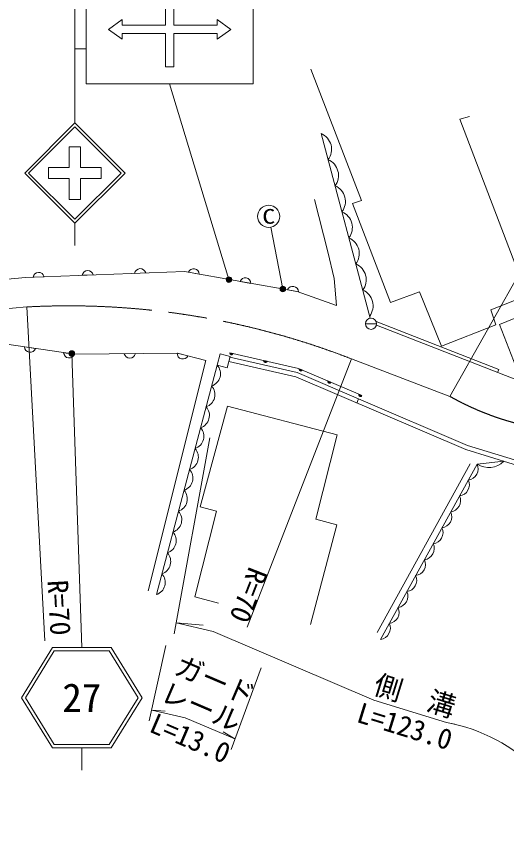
# Model space of a CAD drawing. Units: millimetres, scale not verified. Extents: x 40000 to 680000, y 20000 to 380000.
# Drawn here: x 193192 to 237116, y 267723 to 342310 of the extents above; entities that cross this region are included whole.
import ezdxf
from ezdxf.enums import TextEntityAlignment as Align

# ---------------------------------------------------------------- set-up
doc = ezdxf.new("R2010")
doc.units = ezdxf.units.MM
doc.header["$LTSCALE"] = 1000
doc.linetypes.add('CHAIN', pattern=[18.5, 12, -1.5, 3.5, -1.5])
for name, color, linetype, lineweight in [('M-BGD', 7, 'Continuous', 13), ('M-BMK', 2, 'CHAIN', 13), ('M-STR-HTXT', 7, 'Continuous', 13), ('M-STR-STRC', 7, 'Continuous', 13)]:
    doc.layers.add(name, color=color, linetype=linetype, lineweight=lineweight)
doc.styles.add('ＭＳ ゴシック', font='')
doc.styles.get('ＭＳ ゴシック').set_extended_font_data('MS Gothic')

msp = doc.modelspace()

# ---------------------------------------------------------------- hatches: boundary and pattern name
at = {"layer": 'M-BGD'}
for points in [[(212312, 312171), (212604, 312104, -1)], [(215366, 311474), (215658, 311407, -1)], [(218534, 310739), (218810, 310621, -1)], [(221111, 309638), (221387, 309520, -1)], [(223886, 308452), (224162, 308334, -1)]]:
    msp.add_hatch(color=256, dxfattribs=at).paths.add_polyline_path(points)
at = {"layer": 'M-STR-HTXT'}
for points in [[(212451, 318846, -1), (212012, 318607, -0.41421), (212112, 318946, -0.41421)], [(217207, 318090, -0.41421), (217271, 317742, -0.41421), (216923, 317678, -1)], [(198363, 312222, -1), (197924, 311983, -0.41421), (198024, 312322, -0.41421)]]:
    msp.add_hatch(color=256, dxfattribs=at).paths.add_polyline_path(points)

# ---------------------------------------------------------------- linework, layer by layer
at = {"layer": 'M-BGD'}
for p, q in [((220511, 331820), (224909, 315259)), ((203776, 319284), (204766, 319320)), ((208601, 319383), (209577, 319211)), ((194663, 318951), (195653, 318987)), ((199078, 319112), (200068, 319148)), ((213229, 318564), (214204, 318391)), ((217493, 317808), (218468, 317635)), ((224476, 314764), (225476, 314764)), ((225433, 314967), (236433, 310668)), ((225459, 314635), (240804, 308638)), ((194877, 312550), (193897, 312695)), ((198384, 312030), (197404, 312175)), ((203839, 312089), (202848, 312078)), ((208551, 311897), (207591, 312141)), ((212312, 312171), (212604, 312104)), ((211180, 311058), (205726, 290477)), ((215366, 311474), (215658, 311407)), ((218534, 310739), (218810, 310621)), ((236433, 310668), (236324, 310389)), ((221111, 309638), (221387, 309520)), ((223886, 308452), (224162, 308334)), ((223709, 307657), (223866, 308025)), ((233880, 302211), (225540, 287076))]:
    msp.add_line(p, q, dxfattribs=at)
for points in [[(146002, 341324), (140762, 317237), (140694, 315673), (140983, 314709), (142291, 313916), (146067, 314192), (169611, 316636), (193981, 318926), (208244, 319447), (218360, 317654), (221886, 316416), (221660, 318826), (221100, 321215), (219909, 325917)], [(219572, 337598), (224136, 325834), (223323, 325558), (226732, 316688), (229314, 317631), (231295, 312771), (236175, 314685), (235714, 316009), (238992, 317296), (232934, 333102), (233816, 333347)], [(146411, 310106), (170342, 312170), (184251, 313752), (191053, 313117), (198410, 312026), (207618, 312134), (210170, 311485), (204981, 290817)], [(170342, 312170), (184251, 313752), (191053, 313117), (198410, 312026), (207618, 312134), (210170, 311485), (204981, 290817)], [(212312, 312171), (218474, 310765), (224024, 308393)], [(212221, 311371), (218226, 310001), (233480, 303482), (237739, 302168), (242852, 301089), (247027, 300383), (250595, 300069), (256984, 298407), (260169, 297158), (262836, 295363), (265888, 291021), (266869, 288313), (267735, 284687), (268487, 280226), (268890, 275269), (266511, 244227)], [(212324, 311758), (218350, 310383), (223866, 308025)], [(211297, 289723), (209166, 290271), (211122, 297975), (209642, 298351), (212093, 307391), (221926, 304814), (220042, 297251), (221902, 296737), (219559, 287787)], [(223866, 308025), (233618, 303858), (237839, 302556), (242927, 301482), (247078, 300780), (250663, 300464), (257107, 298789), (260356, 297514), (263121, 295653), (266245, 291208), (267253, 288428), (268127, 284766), (268884, 280276), (269291, 275270), (266909, 244188)], [(236886, 302431), (234492, 302181), (225831, 286465)]]:
    msp.add_lwpolyline(points, dxfattribs=at)
for points in [[(236513, 314700), (237951, 310942), (243885, 313325), (242256, 317058)], [(211180, 311058), (211452, 312083), (212347, 311845), (212076, 310821)]]:
    msp.add_lwpolyline(points, close=True, dxfattribs=at)
msp.add_circle((224976, 314764), 500, dxfattribs=at)
for centre, radius, start, end in [((219903, 330407), 1538, 323.02273, 66.72073), ((220524, 328069), 1538, 323.02273, 66.72073), ((221145, 325731), 1538, 323.02273, 66.72073), ((221766, 323393), 1538, 323.02273, 66.72073), ((222387, 321055), 1538, 323.02273, 66.72073), ((223007, 318717), 1538, 323.02273, 66.72073), ((195162, 318872), 505, 13.26072, 170.91891), ((199576, 319033), 505, 13.26072, 170.91891), ((204275, 319204), 505, 13.26072, 170.91891), ((209072, 319201), 505, 1.12331, 158.7815), ((213699, 318381), 505, 1.12331, 158.7815), ((217963, 317625), 505, 1.12331, 158.7815), ((223628, 316379), 1538, 323.02273, 66.72073), ((194402, 312719), 505, 182.73303, 340.39123), ((197908, 312199), 505, 182.73303, 340.39123), ((203342, 312182), 505, 191.84114, 349.49933), ((208095, 312113), 505, 176.91326, 334.57145), ((212458, 312137), 150, 167.14665, 347.14665), ((210317, 310286), 1158, 288.47532, 41.83844), ((215512, 311440), 150, 167.14665, 347.14665), ((218672, 310680), 150, 156.86104, 336.86104), ((221249, 309579), 150, 156.86104, 336.86104), ((209821, 308415), 1158, 288.47532, 41.83844), ((224024, 308393), 150, 156.86104, 336.86104), ((209325, 306543), 1158, 288.47532, 41.83844), ((208830, 304672), 1158, 288.47532, 41.83844), ((208334, 302801), 1158, 288.47532, 41.83844), ((233571, 301757), 1013, 277.54876, 24.7373), ((235530, 303825), 1944, 237.71502, 314.21238), ((207838, 300930), 1158, 288.47532, 41.83844), ((232784, 300328), 1013, 277.54876, 24.7373), ((207342, 299059), 1158, 288.47532, 41.83844), ((231997, 298900), 1013, 277.54876, 24.7373), ((206846, 297188), 1158, 288.47532, 41.83844), ((231209, 297471), 1013, 277.54876, 24.7373), ((230422, 296042), 1013, 277.54876, 24.7373), ((206350, 295317), 1158, 288.47532, 41.83844), ((229635, 294613), 1013, 277.54876, 24.7373), ((205854, 293446), 1158, 288.47532, 41.83844), ((228848, 293185), 1013, 277.54876, 24.7373), ((205359, 291575), 1158, 288.47532, 41.83844), ((228060, 291756), 1013, 277.54876, 24.7373), ((227273, 290327), 1013, 277.54876, 24.7373), ((226486, 288898), 1013, 277.54876, 24.7373), ((225698, 287470), 1013, 277.54876, 24.7373)]:
    msp.add_arc(centre, radius, start, end, dxfattribs=at)
at = {"layer": 'M-BMK'}
for p, q in [((146243, 312149), (194098, 316276)), ((223238, 311612), (232049, 308255))]:
    msp.add_line(p, q, dxfattribs=at)
for centre, radius, start, end in [((197855, 246377), 70000, 68.73873, 93.07691), ((244342, 330024), 25000, 240.54712, 277.41643)]:
    msp.add_arc(centre, radius, start, end, dxfattribs=at)
at = {"layer": 'M-STR-HTXT'}
for p, q in [((212231, 318727), (206917, 336285)), ((217065, 317884), (215992, 323416)), ((232049, 308255), (240722, 323614)), ((194098, 316276), (195708, 286319)), ((198144, 312103), (199037, 285736)), ((223238, 311612), (213878, 287555)), ((210523, 304544), (207307, 286952)), ((207487, 287937), (209933, 287729)), ((206575, 285918), (205091, 279150)), ((215128, 283904), (212428, 276591)), ((205305, 280126), (206528, 280023)), ((212775, 277531), (211724, 278165))]:
    msp.add_line(p, q, dxfattribs=at)
for points in [[(207487, 287937), (210812, 287178), (225238, 281013), (231736, 279009), (232499, 278848)], [(205305, 280126), (208300, 279443), (212775, 277531)]]:
    msp.add_lwpolyline(points, dxfattribs=at)
for centre in [(212231, 318727), (217065, 317884), (198144, 312103)]:
    msp.add_circle(centre, 250, dxfattribs=at)
msp.add_arc((228886, 263617), 15653, 10.93885, 79.50997, dxfattribs=at)
at = {"layer": 'M-STR-STRC'}
for p, q in [((198417, 348285), (198417, 332785)), ((199417, 348285), (199417, 336285)), ((214417, 348285), (214417, 336285)), ((206542, 343545), (206542, 341545)), ((207292, 343545), (207292, 341545)), ((201417, 341170), (202667, 342045)), ((211167, 341545), (211167, 342045)), ((211167, 342045), (212417, 341170)), ((202667, 340295), (201417, 341170)), ((202667, 341545), (206542, 341545)), ((207292, 341545), (211167, 341545)), ((212417, 341170), (211167, 340295)), ((206542, 340795), (202667, 340795)), ((206542, 340795), (206542, 337795)), ((211167, 340795), (207292, 340795)), ((207292, 340795), (207292, 337795)), ((211167, 340295), (211167, 340795)), ((198417, 339410), (199417, 339410)), ((207292, 337795), (206542, 337795)), ((199417, 336285), (214417, 336285)), ((193917, 328285), (198417, 332785)), ((202917, 328285), (198417, 332785)), ((194271, 328285), (198417, 332432)), ((202564, 328285), (198417, 332432)), ((197919, 330645), (197918, 328785)), ((197919, 330645), (198919, 330645)), ((198919, 330645), (198918, 328785)), ((193917, 328285), (198417, 323785)), ((194271, 328285), (198417, 324138)), ((196057, 328785), (197918, 328785)), ((196057, 328785), (196057, 327785)), ((198417, 324138), (202564, 328285)), ((198417, 323785), (202917, 328285)), ((198918, 328785), (200777, 328785)), ((200777, 328785), (200777, 327785)), ((196057, 327785), (197918, 327785)), ((197918, 327785), (197917, 325925)), ((198918, 327785), (198917, 325925)), ((198918, 327785), (200777, 327785)), ((197917, 325925), (198917, 325925)), ((198417, 323785), (198417, 321785)), ((196401, 285736), (193637, 281236)), ((196401, 285736), (201673, 285736)), ((204437, 281236), (201673, 285736)), ((196569, 285436), (193989, 281236)), ((196569, 285436), (201505, 285436)), ((204085, 281236), (201505, 285436)), ((193637, 281236), (196401, 276736)), ((193989, 281236), (196569, 277036)), ((201505, 277036), (204085, 281236)), ((201673, 276736), (204437, 281236)), ((196401, 276736), (201673, 276736)), ((196569, 277036), (201505, 277036)), ((199037, 276736), (199037, 274736))]:
    msp.add_line(p, q, dxfattribs=at)
for points in [[(201417, 341170), (202667, 342045), (202667, 341545)], [(202667, 340795), (202667, 340295), (201417, 341170)]]:
    msp.add_lwpolyline(points, dxfattribs=at)
msp.add_lwpolyline([(196057, 328785), (197918, 328785), (197919, 330645), (198919, 330645), (198918, 328785), (200777, 328785), (200777, 327785), (198918, 327785), (198917, 325925), (197917, 325925), (197918, 327785), (196057, 327785)], close=True, dxfattribs=at)
msp.add_circle((215802, 324397), 1000, dxfattribs=at)

# ---------------------------------------------------------------- texts
at = {"layer": 'M-STR-HTXT', "style": 'ＭＳ ゴシック'}
msp.add_text('R=70', height=1833, rotation=248.739, dxfattribs=at).set_placement((215768, 292415), align=Align.TOP_LEFT)
msp.add_text('R=70', height=1833, rotation=273.077, dxfattribs=at).set_placement((195418, 291720), align=Align.BOTTOM_LEFT)
for s, rotation, p in [('ガード', 336.861, (210427, 281448)), ('側\u3000溝', 342.854, (228487, 280011)), ('レール', 336.861, (209169, 279071))]:
    msp.add_text(s, height=1833, rotation=rotation, dxfattribs=at).set_placement(p, align=Align.BOTTOM_CENTER)
for s, rotation, p in [('L=123.0', 342.854, (228284, 279554)), ('L=13.0', 336.861, (209131, 278445))]:
    msp.add_text(s, height=1833, rotation=rotation, dxfattribs=at).set_placement(p, align=Align.TOP_CENTER)
at = {"layer": 'M-STR-STRC', "style": 'ＭＳ ゴシック', "width": 1.3}
msp.add_text('C', height=1320, dxfattribs=at).set_placement((215802, 324397), align=Align.MIDDLE_CENTER)
at = {"layer": 'M-STR-STRC', "style": 'ＭＳ ゴシック'}
msp.add_text('27', height=2566, dxfattribs=at).set_placement((199037, 281236), align=Align.MIDDLE_CENTER)

doc.saveas('drawing.dxf')
